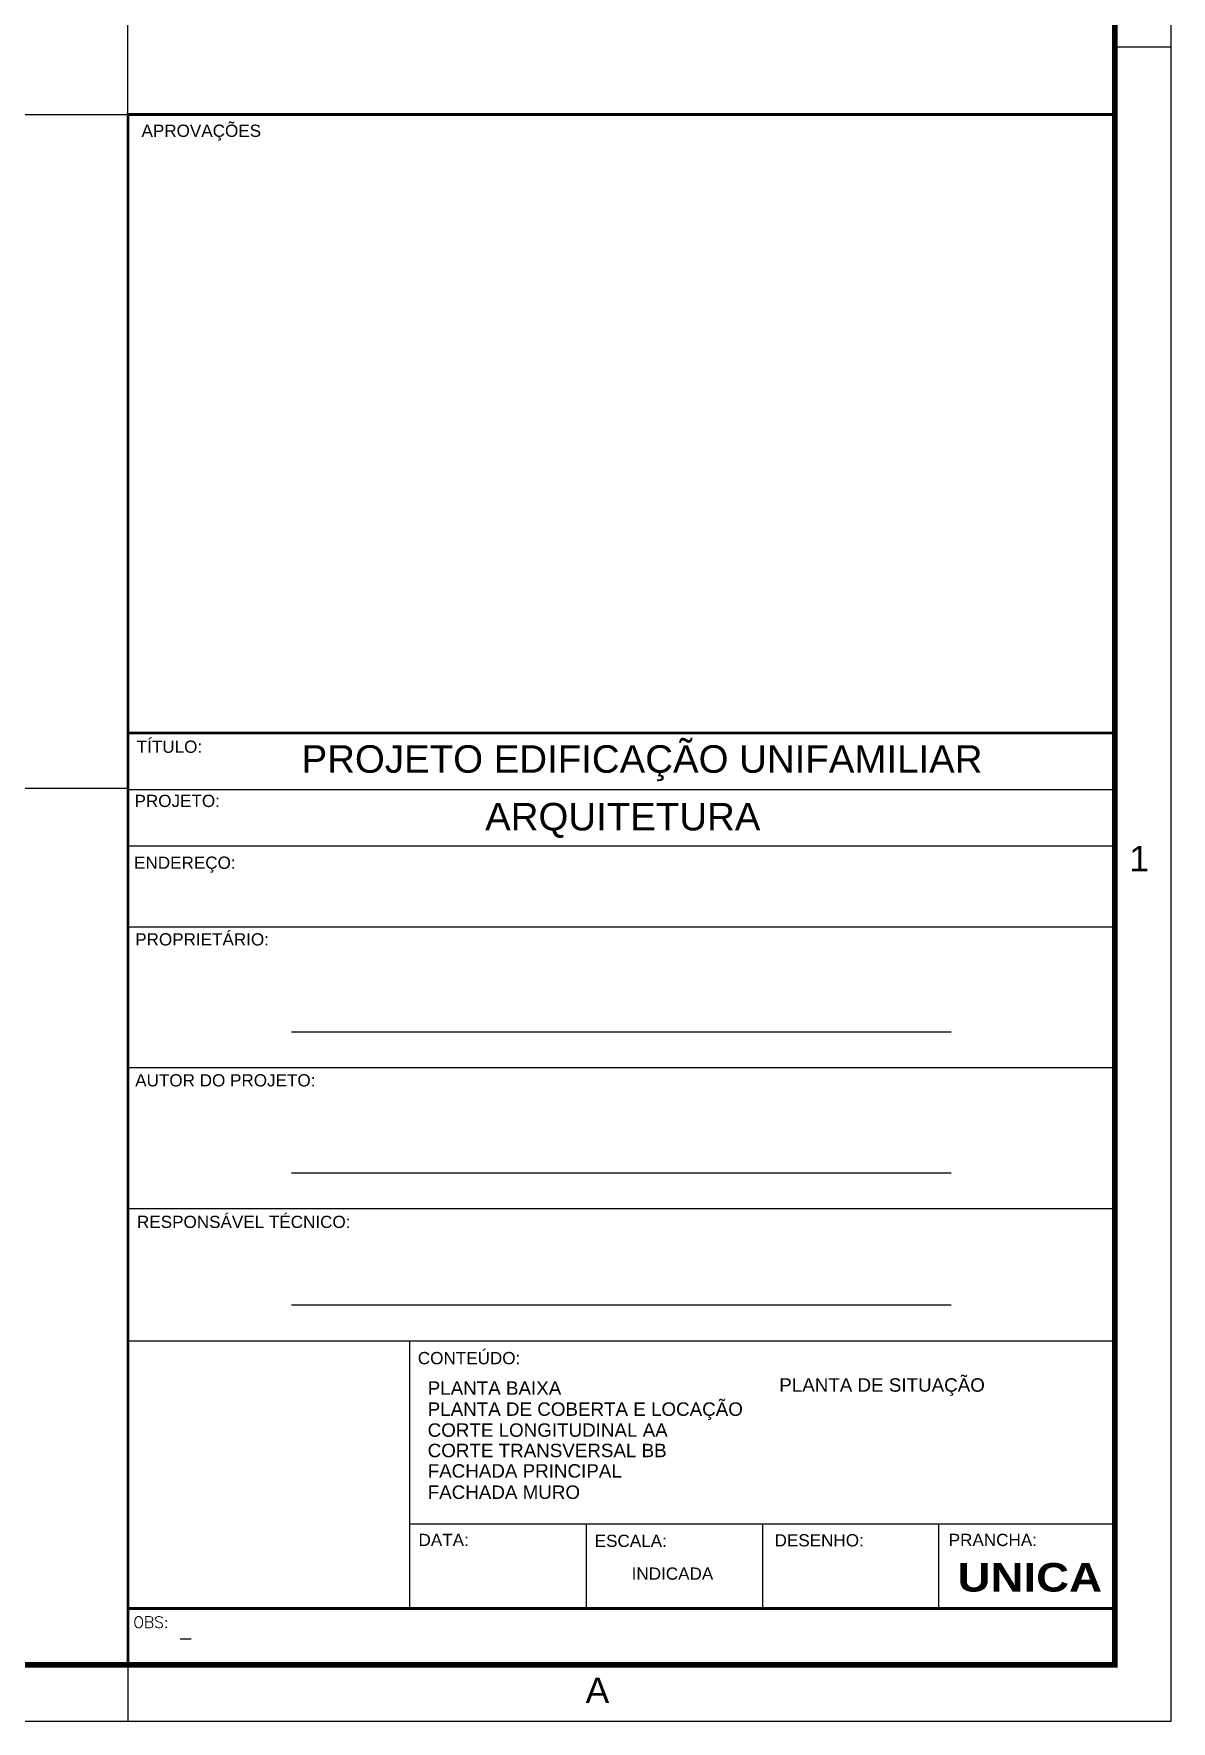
# Model space of a CAD drawing. Header units: millimetres. Extents: x 1540 to 1603, y 509.1 to 598.2.
# Drawn here: x 1587.92 to 1603.05, y 509.12 to 531.56 of the extents above; entities that cross this region are included whole.
import ezdxf
from ezdxf.enums import TextEntityAlignment as Align

# ---------------------------------------------------------------- set-up
doc = ezdxf.new("R2010")
doc.units = ezdxf.units.MM
for name, color, linetype in [('A-PEN-R', 1, 'Continuous'), ('E-TXT-Y', 2, 'Continuous'), ('MOLHO', 9, 'Continuous'), ('P2', 1, 'Continuous'), ('TEXTO', 3, 'Continuous')]:
    doc.layers.add(name, color=color, linetype=linetype)
doc.styles.add('ADITIVOCAD', font='ROMANS.shx')
doc.styles.add('ARIAL', font='arial.ttf', dxfattribs={"height": 2})
doc.styles.add('ARIALB', font='')
doc.styles.get('ARIALB').set_extended_font_data('Arial Black')

# ---------------------------------------------------------------- blocks, each defined once
blk = doc.blocks.new('PRANCHA')
at = {"color": 1}
for p, q in [((83.1, 29.7), (84.1, 29.7)), ((65.6, 1), (65.6, 0)), ((65.6, 1), (65.6, 0))]:
    blk.add_line(p, q, dxfattribs=at)
blk.add_lwpolyline([(0, 0), (84.1, 0), (84.1, 59.4), (0, 59.4)], close=True, dxfattribs=at)
at = {"color": 4, "const_width": 0.1}
blk.add_lwpolyline([(2.5, 58.4), (83.1, 58.4), (83.1, 1), (2.5, 1)], close=True, dxfattribs=at)
at = {"color": 50, "linetype": 'Continuous', "style": 'ARIAL'}
for s, p in [('1', (83.531, 15.3)), ('A', (73.925, 0.55))]:
    blk.add_text(s, height=0.45, dxfattribs=at).set_placement(p, align=Align.MIDDLE)

msp = doc.modelspace()

# ---------------------------------------------------------------- linework, layer by layer
at = {"layer": 'A-PEN-R'}
for p, q in [((1589.172, 521.511), (1602.297, 521.511)), ((1589.172, 520.761), (1602.297, 520.761)), ((1589.172, 519.685), (1602.297, 519.685)), ((1591.347, 518.286), (1600.122, 518.286)), ((1589.172, 517.81), (1602.297, 517.81)), ((1591.347, 516.411), (1600.122, 516.411)), ((1589.172, 515.935), (1602.297, 515.935)), ((1591.347, 514.654), (1600.122, 514.654)), ((1589.172, 514.178), (1602.297, 514.178)), ((1592.922, 510.615), (1592.922, 514.178)), ((1592.922, 511.74), (1602.297, 511.74)), ((1595.266, 511.74), (1595.266, 510.615)), ((1597.61, 511.74), (1597.61, 510.615)), ((1599.954, 511.74), (1599.954, 510.615))]:
    msp.add_line(p, q, dxfattribs=at)
at = {"layer": 'A-PEN-R', "const_width": 0.0375}
msp.add_lwpolyline([(1589.172, 509.865), (1602.297, 509.865), (1602.297, 530.49), (1589.172, 530.49)], close=True, dxfattribs=at)
for points in [[(1589.172, 522.261), (1602.297, 522.261)], [(1589.172, 510.615), (1602.297, 510.615)]]:
    msp.add_lwpolyline(points, dxfattribs=at)
at = {"layer": 'P2'}
for p, q in [((1589.172, 530.49), (1589.172, 552.915)), ((1572.526, 530.49), (1589.172, 530.49)), ((1589.172, 521.523), (1541.847, 521.523))]:
    msp.add_line(p, q, dxfattribs=at)

# ---------------------------------------------------------------- block references
at = {"xscale": 0.75, "yscale": 0.75, "zscale": 0.75}
msp.add_blockref('PRANCHA', (1539.972, 509.115), dxfattribs=at)

# ---------------------------------------------------------------- texts
at = {"color": 3, "style": 'ADITIVOCAD'}
for s, height, p in [('OBS:', 0.15, (1589.244, 510.357)), ('-', 0.188, (1589.836, 510.129))]:
    msp.add_text(s, height=height, dxfattribs=at).set_placement(p)
at = {"layer": 'E-TXT-Y', "style": 'ARIAL'}
for s, p in [('PROJETO EDIFICAÇÃO UNIFAMILIAR', (1591.481, 521.733)), ('ARQUITETURA', (1593.922, 520.966))]:
    msp.add_text(s, height=0.36579, dxfattribs=at).set_placement(p)
at = {"layer": 'MOLHO', "color": 3, "style": 'ARIALB'}
msp.add_text('UNICA', height=0.3797, dxfattribs=at).set_placement((1600.205, 510.84))
at = {"layer": 'TEXTO', "color": 3, "style": 'ARIAL'}
for s, height, p in [('APROVAÇÕES ', 0.16257, (1589.352, 530.192)), ('TÍTULO: ', 0.1626, (1589.288, 521.998)), ('PROJETO: ', 0.1626, (1589.259, 521.277)), ('ENDEREÇO:', 0.1626, (1589.253, 520.455)), ('PROPRIETÁRIO:', 0.16257, (1589.268, 519.435)), ('AUTOR DO PROJETO: ', 0.16257, (1589.268, 517.56)), ('RESPONSÁVEL TÉCNICO: ', 0.16257, (1589.292, 515.677)), ('CONTEÚDO:', 0.1626, (1593.027, 513.865)), ('PLANTA BAIXA ', 0.17883, (1593.158, 513.458)), ('PLANTA DE SITUAÇÃO', 0.17883, (1597.834, 513.499)), ('PLANTA DE COBERTA E LOCAÇÃO', 0.17883, (1593.158, 513.178)), ('CORTE LONGITUDINAL AA', 0.17883, (1593.158, 512.899)), ('CORTE TRANSVERSAL BB', 0.17883, (1593.158, 512.628)), ('FACHADA PRINCIPAL', 0.17883, (1593.158, 512.356)), ('FACHADA MURO', 0.17883, (1593.158, 512.073)), ('DATA: ', 0.1626, (1593.036, 511.446)), ('ESCALA: ', 0.1626, (1595.379, 511.434)), ('DESENHO:', 0.1626, (1597.772, 511.441)), ('PRANCHA:', 0.1626, (1600.088, 511.446)), ('INDICADA', 0.1626, (1595.871, 510.998))]:
    msp.add_text(s, height=height, dxfattribs=at).set_placement(p)

doc.saveas('drawing.dxf')
